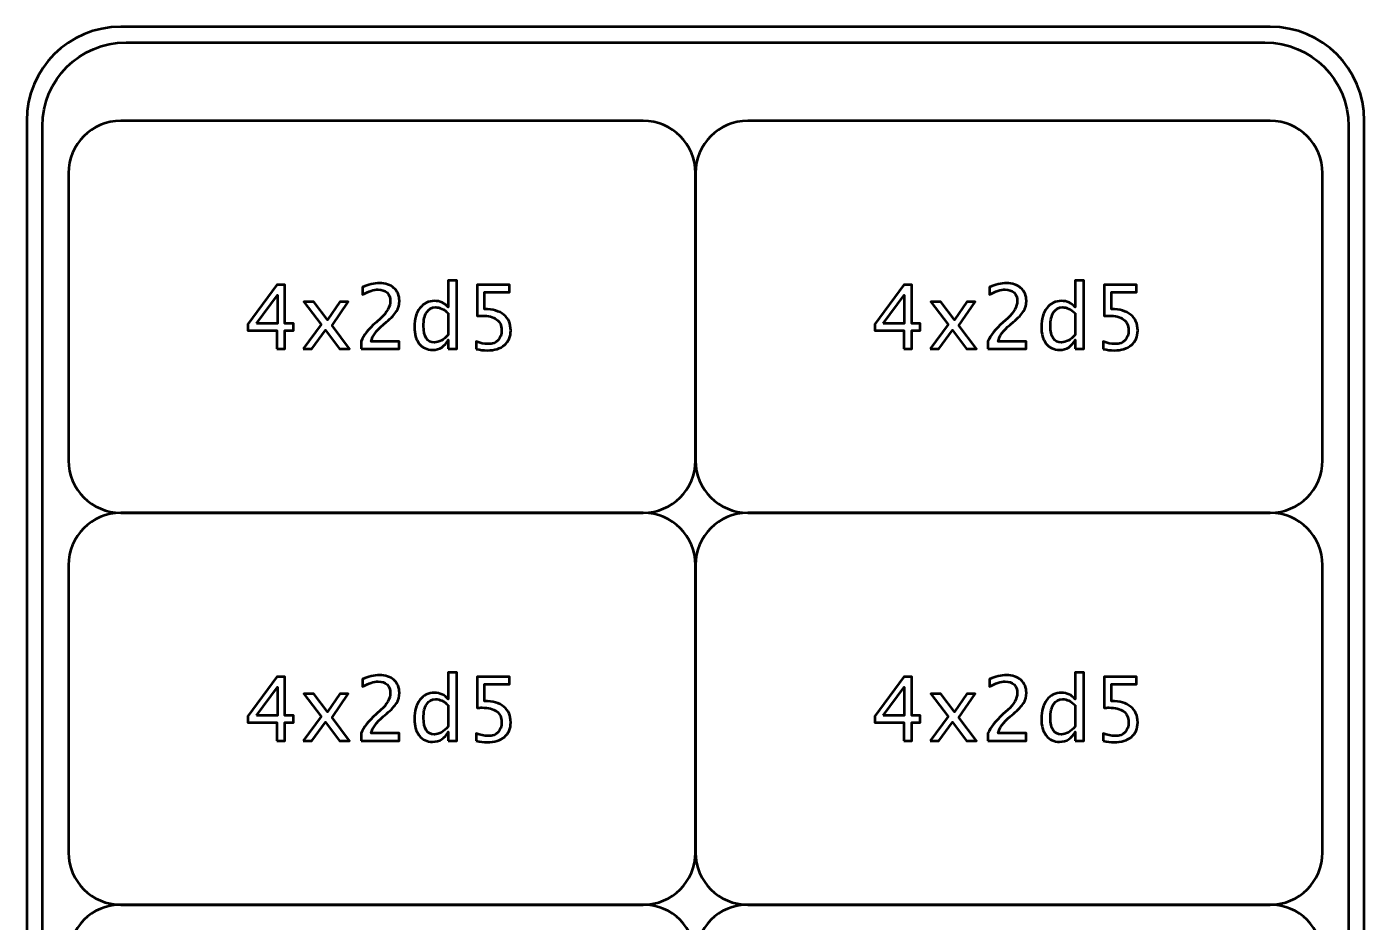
# Model space of a CAD drawing. Header units: centimetres. Extents: x -201 to 63, y -83 to 73.
# Drawn here: x -66.4 to -53.6, y -75.17 to -66.6 of the extents above; entities that cross this region are included whole.
import ezdxf

# ---------------------------------------------------------------- set-up
doc = ezdxf.new("R2010")
doc.units = ezdxf.units.CM
doc.header["$MEASUREMENT"] = 0
doc.layers.add('Layer 1', color=7, linetype='Continuous')

msp = doc.modelspace()

# ---------------------------------------------------------------- linework, layer by layer
at = {"layer": 'Layer 1', "color": 30, "lineweight": 53}
for points, knots in [([(-66.4, -82.5), (-66.4, -82.5), (-66.4, -67.5), (-66.4, -67.5), (-66.4, -67.5), (-66.4, -67.00294), (-65.99706, -66.6), (-65.5, -66.6), (-65.5, -66.6), (-65.5, -66.6), (-54.5, -66.6), (-54.5, -66.6), (-54.5, -66.6), (-54.00294, -66.6), (-53.6, -67.00294), (-53.6, -67.5), (-53.6, -67.5), (-53.6, -67.5), (-53.6, -82.5), (-53.6, -82.5), (-53.6, -82.5), (-53.6, -82.99706), (-54.00294, -83.4), (-54.5, -83.4), (-54.5, -83.4), (-54.5, -83.4), (-65.5, -83.4), (-65.5, -83.4), (-65.5, -83.4), (-65.99706, -83.4), (-66.4, -82.99706), (-66.4, -82.5)], [0, 0, 0, 0, 0.11111111, 0.11111111, 0.11111111, 0.11111111, 0.22222222, 0.22222222, 0.22222222, 0.22222222, 0.33333333, 0.33333333, 0.33333333, 0.33333333, 0.44444444, 0.44444444, 0.44444444, 0.44444444, 0.55555556, 0.55555556, 0.55555556, 0.55555556, 0.66666667, 0.66666667, 0.66666667, 0.66666667, 0.77777778, 0.77777778, 0.77777778, 0.77777778, 1, 1, 1, 1]), ([(-65.45, -83.25), (-65.45, -83.25), (-54.55, -83.25), (-54.55, -83.25), (-54.55, -83.25), (-54.10817, -83.25), (-53.75, -82.89183), (-53.75, -82.45), (-53.75, -82.45), (-53.75, -82.45), (-53.75, -67.55), (-53.75, -67.55), (-53.75, -67.55), (-53.75, -67.10817), (-54.10817, -66.75), (-54.55, -66.75), (-54.55, -66.75), (-54.55, -66.75), (-65.45, -66.75), (-65.45, -66.75), (-65.45, -66.75), (-65.89183, -66.75), (-66.25, -67.10817), (-66.25, -67.55), (-66.25, -67.55), (-66.25, -67.55), (-66.25, -82.45), (-66.25, -82.45), (-66.25, -82.45), (-66.25, -82.89183), (-65.89183, -83.25), (-65.45, -83.25)], [0, 0, 0, 0, 0.11111111, 0.11111111, 0.11111111, 0.11111111, 0.22222222, 0.22222222, 0.22222222, 0.22222222, 0.33333333, 0.33333333, 0.33333333, 0.33333333, 0.44444444, 0.44444444, 0.44444444, 0.44444444, 0.55555556, 0.55555556, 0.55555556, 0.55555556, 0.66666667, 0.66666667, 0.66666667, 0.66666667, 0.77777778, 0.77777778, 0.77777778, 0.77777778, 1, 1, 1, 1]), ([(-66, -70.75), (-66, -70.75), (-66, -68), (-66, -68), (-66, -68), (-66, -67.72386), (-65.77614, -67.5), (-65.5, -67.5), (-65.5, -67.5), (-65.5, -67.5), (-60.5, -67.5), (-60.5, -67.5), (-60.5, -67.5), (-60.22386, -67.5), (-60, -67.72386), (-60, -68), (-60, -68), (-60, -68), (-60, -70.75), (-60, -70.75), (-60, -70.75), (-60, -71.02614), (-60.22386, -71.25), (-60.5, -71.25), (-60.5, -71.25), (-60.5, -71.25), (-65.5, -71.25), (-65.5, -71.25), (-65.5, -71.25), (-65.77614, -71.25), (-66, -71.02614), (-66, -70.75)], [0, 0, 0, 0, 0.11111111, 0.11111111, 0.11111111, 0.11111111, 0.22222222, 0.22222222, 0.22222222, 0.22222222, 0.33333333, 0.33333333, 0.33333333, 0.33333333, 0.44444444, 0.44444444, 0.44444444, 0.44444444, 0.55555556, 0.55555556, 0.55555556, 0.55555556, 0.66666667, 0.66666667, 0.66666667, 0.66666667, 0.77777778, 0.77777778, 0.77777778, 0.77777778, 1, 1, 1, 1]), ([(-60, -70.75), (-60, -70.75), (-60, -68), (-60, -68), (-60, -68), (-60, -67.72386), (-59.77614, -67.5), (-59.5, -67.5), (-59.5, -67.5), (-59.5, -67.5), (-54.5, -67.5), (-54.5, -67.5), (-54.5, -67.5), (-54.22386, -67.5), (-54, -67.72386), (-54, -68), (-54, -68), (-54, -68), (-54, -70.75), (-54, -70.75), (-54, -70.75), (-54, -71.02614), (-54.22386, -71.25), (-54.5, -71.25), (-54.5, -71.25), (-54.5, -71.25), (-59.5, -71.25), (-59.5, -71.25), (-59.5, -71.25), (-59.77614, -71.25), (-60, -71.02614), (-60, -70.75)], [0, 0, 0, 0, 0.11111111, 0.11111111, 0.11111111, 0.11111111, 0.22222222, 0.22222222, 0.22222222, 0.22222222, 0.33333333, 0.33333333, 0.33333333, 0.33333333, 0.44444444, 0.44444444, 0.44444444, 0.44444444, 0.55555556, 0.55555556, 0.55555556, 0.55555556, 0.66666667, 0.66666667, 0.66666667, 0.66666667, 0.77777778, 0.77777778, 0.77777778, 0.77777778, 1, 1, 1, 1]), ([(-64.00684, -69.68107), (-64.00684, -69.68107), (-64.00684, -69.5075), (-64.00684, -69.5075), (-64.00684, -69.5075), (-64.00684, -69.5075), (-64.28285, -69.5075), (-64.28285, -69.5075), (-64.28285, -69.5075), (-64.28285, -69.5075), (-64.28285, -69.4457), (-64.28285, -69.4457), (-64.28285, -69.4457), (-64.28285, -69.4457), (-64.00684, -69.06893), (-64.00684, -69.06893), (-64.00684, -69.06893), (-64.00684, -69.06893), (-63.93064, -69.06893), (-63.93064, -69.06893), (-63.93064, -69.06893), (-63.93064, -69.06893), (-63.93064, -69.44062), (-63.93064, -69.44062), (-63.93064, -69.44062), (-63.93064, -69.44062), (-63.84851, -69.44062), (-63.84851, -69.44062), (-63.84851, -69.44062), (-63.84851, -69.44062), (-63.84851, -69.5075), (-63.84851, -69.5075), (-63.84851, -69.5075), (-63.84851, -69.5075), (-63.93064, -69.5075), (-63.93064, -69.5075), (-63.93064, -69.5075), (-63.93064, -69.5075), (-63.93064, -69.68107), (-63.93064, -69.68107), (-63.93064, -69.68107), (-63.93064, -69.68107), (-64.00684, -69.68107), (-64.00684, -69.68107)], [0, 0, 0, 0, 0.08333333, 0.08333333, 0.08333333, 0.08333333, 0.16666667, 0.16666667, 0.16666667, 0.16666667, 0.25, 0.25, 0.25, 0.25, 0.33333333, 0.33333333, 0.33333333, 0.33333333, 0.41666667, 0.41666667, 0.41666667, 0.41666667, 0.5, 0.5, 0.5, 0.5, 0.58333333, 0.58333333, 0.58333333, 0.58333333, 0.66666667, 0.66666667, 0.66666667, 0.66666667, 0.75, 0.75, 0.75, 0.75, 0.83333333, 0.83333333, 0.83333333, 0.83333333, 1, 1, 1, 1]), ([(-63.20109, -69.68107), (-63.20109, -69.68107), (-63.20109, -69.60995), (-63.20109, -69.60995), (-63.20109, -69.60995), (-63.17738, -69.55449), (-63.12954, -69.49396), (-63.05743, -69.42862), (-63.05743, -69.42862), (-63.05743, -69.42862), (-63.01087, -69.38685), (-63.01087, -69.38685), (-63.01087, -69.38685), (-62.9509, -69.33238), (-62.92084, -69.27848), (-62.92084, -69.22486), (-62.92084, -69.22486), (-62.92084, -69.19057), (-62.93114, -69.16375), (-62.9516, -69.14414), (-62.9516, -69.14414), (-62.97206, -69.12453), (-63.00043, -69.11465), (-63.03641, -69.11465), (-63.03641, -69.11465), (-63.07846, -69.11465), (-63.12827, -69.13073), (-63.18585, -69.16291), (-63.18585, -69.16291), (-63.18585, -69.16291), (-63.18585, -69.09179), (-63.18585, -69.09179), (-63.18585, -69.09179), (-63.13152, -69.06639), (-63.07747, -69.05369), (-63.02357, -69.05369), (-63.02357, -69.05369), (-62.96628, -69.05369), (-62.92027, -69.06907), (-62.88556, -69.09997), (-62.88556, -69.09997), (-62.85099, -69.13088), (-62.83363, -69.1718), (-62.83363, -69.22288), (-62.83363, -69.22288), (-62.83363, -69.25957), (-62.84238, -69.29217), (-62.85988, -69.32053), (-62.85988, -69.32053), (-62.87752, -69.34903), (-62.91011, -69.38347), (-62.95795, -69.42411), (-62.95795, -69.42411), (-62.95795, -69.42411), (-62.98942, -69.45092), (-62.98942, -69.45092), (-62.98942, -69.45092), (-63.05489, -69.50637), (-63.09271, -69.55943), (-63.10287, -69.60995), (-63.10287, -69.60995), (-63.10287, -69.60995), (-62.83617, -69.60995), (-62.83617, -69.60995), (-62.83617, -69.60995), (-62.83617, -69.60995), (-62.83617, -69.68107), (-62.83617, -69.68107), (-62.83617, -69.68107), (-62.83617, -69.68107), (-63.20109, -69.68107), (-63.20109, -69.68107)], [0, 0, 0, 0, 0.05263158, 0.05263158, 0.05263158, 0.05263158, 0.10526316, 0.10526316, 0.10526316, 0.10526316, 0.15789474, 0.15789474, 0.15789474, 0.15789474, 0.21052632, 0.21052632, 0.21052632, 0.21052632, 0.26315789, 0.26315789, 0.26315789, 0.26315789, 0.31578947, 0.31578947, 0.31578947, 0.31578947, 0.36842105, 0.36842105, 0.36842105, 0.36842105, 0.42105263, 0.42105263, 0.42105263, 0.42105263, 0.47368421, 0.47368421, 0.47368421, 0.47368421, 0.52631579, 0.52631579, 0.52631579, 0.52631579, 0.57894737, 0.57894737, 0.57894737, 0.57894737, 0.63157895, 0.63157895, 0.63157895, 0.63157895, 0.68421053, 0.68421053, 0.68421053, 0.68421053, 0.73684211, 0.73684211, 0.73684211, 0.73684211, 0.78947368, 0.78947368, 0.78947368, 0.78947368, 0.84210526, 0.84210526, 0.84210526, 0.84210526, 0.89473684, 0.89473684, 0.89473684, 0.89473684, 1, 1, 1, 1]), ([(-62.36599, -69.68107), (-62.36599, -69.68107), (-62.36599, -69.59683), (-62.36599, -69.59683), (-62.36599, -69.59683), (-62.39915, -69.65976), (-62.4491, -69.69123), (-62.51585, -69.69123), (-62.51585, -69.69123), (-62.57003, -69.69123), (-62.61265, -69.67162), (-62.64369, -69.63225), (-62.64369, -69.63225), (-62.67474, -69.59288), (-62.69026, -69.53911), (-62.69026, -69.47095), (-62.69026, -69.47095), (-62.69026, -69.39645), (-62.67262, -69.33648), (-62.63748, -69.29104), (-62.63748, -69.29104), (-62.60221, -69.24574), (-62.55592, -69.22302), (-62.49849, -69.22302), (-62.49849, -69.22302), (-62.44529, -69.22302), (-62.40098, -69.24334), (-62.36599, -69.28412), (-62.36599, -69.28412), (-62.36599, -69.28412), (-62.36599, -69.02829), (-62.36599, -69.02829), (-62.36599, -69.02829), (-62.36599, -69.02829), (-62.2847, -69.02829), (-62.2847, -69.02829), (-62.2847, -69.02829), (-62.2847, -69.02829), (-62.2847, -69.68107), (-62.2847, -69.68107), (-62.2847, -69.68107), (-62.2847, -69.68107), (-62.36599, -69.68107), (-62.36599, -69.68107)], [0, 0, 0, 0, 0.08333333, 0.08333333, 0.08333333, 0.08333333, 0.16666667, 0.16666667, 0.16666667, 0.16666667, 0.25, 0.25, 0.25, 0.25, 0.33333333, 0.33333333, 0.33333333, 0.33333333, 0.41666667, 0.41666667, 0.41666667, 0.41666667, 0.5, 0.5, 0.5, 0.5, 0.58333333, 0.58333333, 0.58333333, 0.58333333, 0.66666667, 0.66666667, 0.66666667, 0.66666667, 0.75, 0.75, 0.75, 0.75, 0.83333333, 0.83333333, 0.83333333, 0.83333333, 1, 1, 1, 1]), ([(-62.09985, -69.68361), (-62.09985, -69.68361), (-62.09985, -69.6108), (-62.09985, -69.6108), (-62.09985, -69.6108), (-62.05935, -69.62717), (-62.02096, -69.63535), (-61.98428, -69.63535), (-61.98428, -69.63535), (-61.9442, -69.63535), (-61.91259, -69.6235), (-61.88959, -69.59979), (-61.88959, -69.59979), (-61.86659, -69.57608), (-61.85516, -69.54349), (-61.85516, -69.502), (-61.85516, -69.502), (-61.85516, -69.45741), (-61.87139, -69.42326), (-61.90384, -69.39969), (-61.90384, -69.39969), (-61.9363, -69.37613), (-61.98329, -69.36442), (-62.04467, -69.36442), (-62.04467, -69.36442), (-62.05892, -69.36442), (-62.07402, -69.3654), (-62.08969, -69.36738), (-62.08969, -69.36738), (-62.08969, -69.36738), (-62.08969, -69.06893), (-62.08969, -69.06893), (-62.08969, -69.06893), (-62.08969, -69.06893), (-61.7798, -69.06893), (-61.7798, -69.06893), (-61.7798, -69.06893), (-61.7798, -69.06893), (-61.7798, -69.14005), (-61.7798, -69.14005), (-61.7798, -69.14005), (-61.7798, -69.14005), (-62.01857, -69.14005), (-62.01857, -69.14005), (-62.01857, -69.14005), (-62.01857, -69.14005), (-62.01857, -69.30176), (-62.01857, -69.30176), (-62.01857, -69.30176), (-61.93983, -69.30176), (-61.87844, -69.31982), (-61.83427, -69.35595), (-61.83427, -69.35595), (-61.79011, -69.39193), (-61.76795, -69.44189), (-61.76795, -69.50581), (-61.76795, -69.50581), (-61.76795, -69.56536), (-61.78799, -69.61193), (-61.82807, -69.64565), (-61.82807, -69.64565), (-61.86814, -69.67938), (-61.92346, -69.69631), (-61.99401, -69.69631), (-61.99401, -69.69631), (-62.02548, -69.69631), (-62.06076, -69.69208), (-62.09985, -69.68361)], [0, 0, 0, 0, 0.05555556, 0.05555556, 0.05555556, 0.05555556, 0.11111111, 0.11111111, 0.11111111, 0.11111111, 0.16666667, 0.16666667, 0.16666667, 0.16666667, 0.22222222, 0.22222222, 0.22222222, 0.22222222, 0.27777778, 0.27777778, 0.27777778, 0.27777778, 0.33333333, 0.33333333, 0.33333333, 0.33333333, 0.38888889, 0.38888889, 0.38888889, 0.38888889, 0.44444444, 0.44444444, 0.44444444, 0.44444444, 0.5, 0.5, 0.5, 0.5, 0.55555556, 0.55555556, 0.55555556, 0.55555556, 0.61111111, 0.61111111, 0.61111111, 0.61111111, 0.66666667, 0.66666667, 0.66666667, 0.66666667, 0.72222222, 0.72222222, 0.72222222, 0.72222222, 0.77777778, 0.77777778, 0.77777778, 0.77777778, 0.83333333, 0.83333333, 0.83333333, 0.83333333, 0.88888889, 0.88888889, 0.88888889, 0.88888889, 1, 1, 1, 1]), ([(-58.00684, -69.68107), (-58.00684, -69.68107), (-58.00684, -69.5075), (-58.00684, -69.5075), (-58.00684, -69.5075), (-58.00684, -69.5075), (-58.28285, -69.5075), (-58.28285, -69.5075), (-58.28285, -69.5075), (-58.28285, -69.5075), (-58.28285, -69.4457), (-58.28285, -69.4457), (-58.28285, -69.4457), (-58.28285, -69.4457), (-58.00684, -69.06893), (-58.00684, -69.06893), (-58.00684, -69.06893), (-58.00684, -69.06893), (-57.93064, -69.06893), (-57.93064, -69.06893), (-57.93064, -69.06893), (-57.93064, -69.06893), (-57.93064, -69.44062), (-57.93064, -69.44062), (-57.93064, -69.44062), (-57.93064, -69.44062), (-57.84851, -69.44062), (-57.84851, -69.44062), (-57.84851, -69.44062), (-57.84851, -69.44062), (-57.84851, -69.5075), (-57.84851, -69.5075), (-57.84851, -69.5075), (-57.84851, -69.5075), (-57.93064, -69.5075), (-57.93064, -69.5075), (-57.93064, -69.5075), (-57.93064, -69.5075), (-57.93064, -69.68107), (-57.93064, -69.68107), (-57.93064, -69.68107), (-57.93064, -69.68107), (-58.00684, -69.68107), (-58.00684, -69.68107)], [0, 0, 0, 0, 0.08333333, 0.08333333, 0.08333333, 0.08333333, 0.16666667, 0.16666667, 0.16666667, 0.16666667, 0.25, 0.25, 0.25, 0.25, 0.33333333, 0.33333333, 0.33333333, 0.33333333, 0.41666667, 0.41666667, 0.41666667, 0.41666667, 0.5, 0.5, 0.5, 0.5, 0.58333333, 0.58333333, 0.58333333, 0.58333333, 0.66666667, 0.66666667, 0.66666667, 0.66666667, 0.75, 0.75, 0.75, 0.75, 0.83333333, 0.83333333, 0.83333333, 0.83333333, 1, 1, 1, 1]), ([(-57.20109, -69.68107), (-57.20109, -69.68107), (-57.20109, -69.60995), (-57.20109, -69.60995), (-57.20109, -69.60995), (-57.17738, -69.55449), (-57.12954, -69.49396), (-57.05743, -69.42862), (-57.05743, -69.42862), (-57.05743, -69.42862), (-57.01087, -69.38685), (-57.01087, -69.38685), (-57.01087, -69.38685), (-56.9509, -69.33238), (-56.92084, -69.27848), (-56.92084, -69.22486), (-56.92084, -69.22486), (-56.92084, -69.19057), (-56.93114, -69.16375), (-56.9516, -69.14414), (-56.9516, -69.14414), (-56.97206, -69.12453), (-57.00043, -69.11465), (-57.03641, -69.11465), (-57.03641, -69.11465), (-57.07846, -69.11465), (-57.12827, -69.13073), (-57.18585, -69.16291), (-57.18585, -69.16291), (-57.18585, -69.16291), (-57.18585, -69.09179), (-57.18585, -69.09179), (-57.18585, -69.09179), (-57.13152, -69.06639), (-57.07747, -69.05369), (-57.02357, -69.05369), (-57.02357, -69.05369), (-56.96628, -69.05369), (-56.92027, -69.06907), (-56.88556, -69.09997), (-56.88556, -69.09997), (-56.85099, -69.13088), (-56.83363, -69.1718), (-56.83363, -69.22288), (-56.83363, -69.22288), (-56.83363, -69.25957), (-56.84238, -69.29217), (-56.85988, -69.32053), (-56.85988, -69.32053), (-56.87752, -69.34903), (-56.91011, -69.38347), (-56.95795, -69.42411), (-56.95795, -69.42411), (-56.95795, -69.42411), (-56.98942, -69.45092), (-56.98942, -69.45092), (-56.98942, -69.45092), (-57.05489, -69.50637), (-57.09271, -69.55943), (-57.10287, -69.60995), (-57.10287, -69.60995), (-57.10287, -69.60995), (-56.83617, -69.60995), (-56.83617, -69.60995), (-56.83617, -69.60995), (-56.83617, -69.60995), (-56.83617, -69.68107), (-56.83617, -69.68107), (-56.83617, -69.68107), (-56.83617, -69.68107), (-57.20109, -69.68107), (-57.20109, -69.68107)], [0, 0, 0, 0, 0.05263158, 0.05263158, 0.05263158, 0.05263158, 0.10526316, 0.10526316, 0.10526316, 0.10526316, 0.15789474, 0.15789474, 0.15789474, 0.15789474, 0.21052632, 0.21052632, 0.21052632, 0.21052632, 0.26315789, 0.26315789, 0.26315789, 0.26315789, 0.31578947, 0.31578947, 0.31578947, 0.31578947, 0.36842105, 0.36842105, 0.36842105, 0.36842105, 0.42105263, 0.42105263, 0.42105263, 0.42105263, 0.47368421, 0.47368421, 0.47368421, 0.47368421, 0.52631579, 0.52631579, 0.52631579, 0.52631579, 0.57894737, 0.57894737, 0.57894737, 0.57894737, 0.63157895, 0.63157895, 0.63157895, 0.63157895, 0.68421053, 0.68421053, 0.68421053, 0.68421053, 0.73684211, 0.73684211, 0.73684211, 0.73684211, 0.78947368, 0.78947368, 0.78947368, 0.78947368, 0.84210526, 0.84210526, 0.84210526, 0.84210526, 0.89473684, 0.89473684, 0.89473684, 0.89473684, 1, 1, 1, 1]), ([(-56.36599, -69.68107), (-56.36599, -69.68107), (-56.36599, -69.59683), (-56.36599, -69.59683), (-56.36599, -69.59683), (-56.39915, -69.65976), (-56.4491, -69.69123), (-56.51585, -69.69123), (-56.51585, -69.69123), (-56.57003, -69.69123), (-56.61265, -69.67162), (-56.64369, -69.63225), (-56.64369, -69.63225), (-56.67474, -69.59288), (-56.69026, -69.53911), (-56.69026, -69.47095), (-56.69026, -69.47095), (-56.69026, -69.39645), (-56.67262, -69.33648), (-56.63748, -69.29104), (-56.63748, -69.29104), (-56.60221, -69.24574), (-56.55592, -69.22302), (-56.49849, -69.22302), (-56.49849, -69.22302), (-56.44529, -69.22302), (-56.40098, -69.24334), (-56.36599, -69.28412), (-56.36599, -69.28412), (-56.36599, -69.28412), (-56.36599, -69.02829), (-56.36599, -69.02829), (-56.36599, -69.02829), (-56.36599, -69.02829), (-56.2847, -69.02829), (-56.2847, -69.02829), (-56.2847, -69.02829), (-56.2847, -69.02829), (-56.2847, -69.68107), (-56.2847, -69.68107), (-56.2847, -69.68107), (-56.2847, -69.68107), (-56.36599, -69.68107), (-56.36599, -69.68107)], [0, 0, 0, 0, 0.08333333, 0.08333333, 0.08333333, 0.08333333, 0.16666667, 0.16666667, 0.16666667, 0.16666667, 0.25, 0.25, 0.25, 0.25, 0.33333333, 0.33333333, 0.33333333, 0.33333333, 0.41666667, 0.41666667, 0.41666667, 0.41666667, 0.5, 0.5, 0.5, 0.5, 0.58333333, 0.58333333, 0.58333333, 0.58333333, 0.66666667, 0.66666667, 0.66666667, 0.66666667, 0.75, 0.75, 0.75, 0.75, 0.83333333, 0.83333333, 0.83333333, 0.83333333, 1, 1, 1, 1]), ([(-56.09985, -69.68361), (-56.09985, -69.68361), (-56.09985, -69.6108), (-56.09985, -69.6108), (-56.09985, -69.6108), (-56.05935, -69.62717), (-56.02096, -69.63535), (-55.98428, -69.63535), (-55.98428, -69.63535), (-55.9442, -69.63535), (-55.91259, -69.6235), (-55.88959, -69.59979), (-55.88959, -69.59979), (-55.86659, -69.57608), (-55.85516, -69.54349), (-55.85516, -69.502), (-55.85516, -69.502), (-55.85516, -69.45741), (-55.87139, -69.42326), (-55.90384, -69.39969), (-55.90384, -69.39969), (-55.9363, -69.37613), (-55.98329, -69.36442), (-56.04467, -69.36442), (-56.04467, -69.36442), (-56.05892, -69.36442), (-56.07402, -69.3654), (-56.08969, -69.36738), (-56.08969, -69.36738), (-56.08969, -69.36738), (-56.08969, -69.06893), (-56.08969, -69.06893), (-56.08969, -69.06893), (-56.08969, -69.06893), (-55.7798, -69.06893), (-55.7798, -69.06893), (-55.7798, -69.06893), (-55.7798, -69.06893), (-55.7798, -69.14005), (-55.7798, -69.14005), (-55.7798, -69.14005), (-55.7798, -69.14005), (-56.01857, -69.14005), (-56.01857, -69.14005), (-56.01857, -69.14005), (-56.01857, -69.14005), (-56.01857, -69.30176), (-56.01857, -69.30176), (-56.01857, -69.30176), (-55.93983, -69.30176), (-55.87844, -69.31982), (-55.83427, -69.35595), (-55.83427, -69.35595), (-55.79011, -69.39193), (-55.76795, -69.44189), (-55.76795, -69.50581), (-55.76795, -69.50581), (-55.76795, -69.56536), (-55.78799, -69.61193), (-55.82807, -69.64565), (-55.82807, -69.64565), (-55.86814, -69.67938), (-55.92346, -69.69631), (-55.99401, -69.69631), (-55.99401, -69.69631), (-56.02548, -69.69631), (-56.06076, -69.69208), (-56.09985, -69.68361)], [0, 0, 0, 0, 0.05555556, 0.05555556, 0.05555556, 0.05555556, 0.11111111, 0.11111111, 0.11111111, 0.11111111, 0.16666667, 0.16666667, 0.16666667, 0.16666667, 0.22222222, 0.22222222, 0.22222222, 0.22222222, 0.27777778, 0.27777778, 0.27777778, 0.27777778, 0.33333333, 0.33333333, 0.33333333, 0.33333333, 0.38888889, 0.38888889, 0.38888889, 0.38888889, 0.44444444, 0.44444444, 0.44444444, 0.44444444, 0.5, 0.5, 0.5, 0.5, 0.55555556, 0.55555556, 0.55555556, 0.55555556, 0.61111111, 0.61111111, 0.61111111, 0.61111111, 0.66666667, 0.66666667, 0.66666667, 0.66666667, 0.72222222, 0.72222222, 0.72222222, 0.72222222, 0.77777778, 0.77777778, 0.77777778, 0.77777778, 0.83333333, 0.83333333, 0.83333333, 0.83333333, 0.88888889, 0.88888889, 0.88888889, 0.88888889, 1, 1, 1, 1]), ([(-64.20256, -69.44062), (-64.20256, -69.44062), (-64.00176, -69.44062), (-64.00176, -69.44062), (-64.00176, -69.44062), (-64.00176, -69.44062), (-64.00176, -69.1694), (-64.00176, -69.1694), (-64.00176, -69.1694), (-64.00176, -69.1694), (-64.20256, -69.44062), (-64.20256, -69.44062)], [0, 0, 0, 0, 0.25, 0.25, 0.25, 0.25, 0.5, 0.5, 0.5, 0.5, 1, 1, 1, 1]), ([(-63.75424, -69.68107), (-63.75424, -69.68107), (-63.58336, -69.44951), (-63.58336, -69.44951), (-63.58336, -69.44951), (-63.58336, -69.44951), (-63.74916, -69.23233), (-63.74916, -69.23233), (-63.74916, -69.23233), (-63.74916, -69.23233), (-63.65222, -69.23233), (-63.65222, -69.23233), (-63.65222, -69.23233), (-63.65222, -69.23233), (-63.52127, -69.4052), (-63.52127, -69.4052), (-63.52127, -69.4052), (-63.52127, -69.4052), (-63.40273, -69.23233), (-63.40273, -69.23233), (-63.40273, -69.23233), (-63.40273, -69.23233), (-63.32329, -69.23233), (-63.32329, -69.23233), (-63.32329, -69.23233), (-63.32329, -69.23233), (-63.47851, -69.45995), (-63.47851, -69.45995), (-63.47851, -69.45995), (-63.47851, -69.45995), (-63.30974, -69.68107), (-63.30974, -69.68107), (-63.30974, -69.68107), (-63.30974, -69.68107), (-63.40669, -69.68107), (-63.40669, -69.68107), (-63.40669, -69.68107), (-63.40669, -69.68107), (-63.54187, -69.50327), (-63.54187, -69.50327), (-63.54187, -69.50327), (-63.54187, -69.50327), (-63.67268, -69.68107), (-63.67268, -69.68107), (-63.67268, -69.68107), (-63.67268, -69.68107), (-63.75424, -69.68107), (-63.75424, -69.68107)], [0, 0, 0, 0, 0.07692308, 0.07692308, 0.07692308, 0.07692308, 0.15384615, 0.15384615, 0.15384615, 0.15384615, 0.23076923, 0.23076923, 0.23076923, 0.23076923, 0.30769231, 0.30769231, 0.30769231, 0.30769231, 0.38461538, 0.38461538, 0.38461538, 0.38461538, 0.46153846, 0.46153846, 0.46153846, 0.46153846, 0.53846154, 0.53846154, 0.53846154, 0.53846154, 0.61538462, 0.61538462, 0.61538462, 0.61538462, 0.69230769, 0.69230769, 0.69230769, 0.69230769, 0.76923077, 0.76923077, 0.76923077, 0.76923077, 0.84615385, 0.84615385, 0.84615385, 0.84615385, 1, 1, 1, 1]), ([(-58.20256, -69.44062), (-58.20256, -69.44062), (-58.00176, -69.44062), (-58.00176, -69.44062), (-58.00176, -69.44062), (-58.00176, -69.44062), (-58.00176, -69.1694), (-58.00176, -69.1694), (-58.00176, -69.1694), (-58.00176, -69.1694), (-58.20256, -69.44062), (-58.20256, -69.44062)], [0, 0, 0, 0, 0.25, 0.25, 0.25, 0.25, 0.5, 0.5, 0.5, 0.5, 1, 1, 1, 1]), ([(-57.75424, -69.68107), (-57.75424, -69.68107), (-57.58336, -69.44951), (-57.58336, -69.44951), (-57.58336, -69.44951), (-57.58336, -69.44951), (-57.74916, -69.23233), (-57.74916, -69.23233), (-57.74916, -69.23233), (-57.74916, -69.23233), (-57.65222, -69.23233), (-57.65222, -69.23233), (-57.65222, -69.23233), (-57.65222, -69.23233), (-57.52127, -69.4052), (-57.52127, -69.4052), (-57.52127, -69.4052), (-57.52127, -69.4052), (-57.40273, -69.23233), (-57.40273, -69.23233), (-57.40273, -69.23233), (-57.40273, -69.23233), (-57.32329, -69.23233), (-57.32329, -69.23233), (-57.32329, -69.23233), (-57.32329, -69.23233), (-57.47851, -69.45995), (-57.47851, -69.45995), (-57.47851, -69.45995), (-57.47851, -69.45995), (-57.30974, -69.68107), (-57.30974, -69.68107), (-57.30974, -69.68107), (-57.30974, -69.68107), (-57.40669, -69.68107), (-57.40669, -69.68107), (-57.40669, -69.68107), (-57.40669, -69.68107), (-57.54187, -69.50327), (-57.54187, -69.50327), (-57.54187, -69.50327), (-57.54187, -69.50327), (-57.67268, -69.68107), (-57.67268, -69.68107), (-57.67268, -69.68107), (-57.67268, -69.68107), (-57.75424, -69.68107), (-57.75424, -69.68107)], [0, 0, 0, 0, 0.07692308, 0.07692308, 0.07692308, 0.07692308, 0.15384615, 0.15384615, 0.15384615, 0.15384615, 0.23076923, 0.23076923, 0.23076923, 0.23076923, 0.30769231, 0.30769231, 0.30769231, 0.30769231, 0.38461538, 0.38461538, 0.38461538, 0.38461538, 0.46153846, 0.46153846, 0.46153846, 0.46153846, 0.53846154, 0.53846154, 0.53846154, 0.53846154, 0.61538462, 0.61538462, 0.61538462, 0.61538462, 0.69230769, 0.69230769, 0.69230769, 0.69230769, 0.76923077, 0.76923077, 0.76923077, 0.76923077, 0.84615385, 0.84615385, 0.84615385, 0.84615385, 1, 1, 1, 1]), ([(-62.36599, -69.33972), (-62.40818, -69.30261), (-62.44811, -69.28398), (-62.48593, -69.28398), (-62.48593, -69.28398), (-62.52318, -69.28398), (-62.55197, -69.2995), (-62.57243, -69.33069), (-62.57243, -69.33069), (-62.59289, -69.36173), (-62.60305, -69.40576), (-62.60305, -69.46277), (-62.60305, -69.46277), (-62.60305, -69.56762), (-62.56834, -69.62011), (-62.49877, -69.62011), (-62.49877, -69.62011), (-62.45362, -69.62011), (-62.40931, -69.59542), (-62.36599, -69.54617), (-62.36599, -69.54617), (-62.36599, -69.54617), (-62.36599, -69.33972), (-62.36599, -69.33972)], [0, 0, 0, 0, 0.14285714, 0.14285714, 0.14285714, 0.14285714, 0.28571429, 0.28571429, 0.28571429, 0.28571429, 0.42857143, 0.42857143, 0.42857143, 0.42857143, 0.57142857, 0.57142857, 0.57142857, 0.57142857, 0.71428571, 0.71428571, 0.71428571, 0.71428571, 1, 1, 1, 1]), ([(-56.36599, -69.33972), (-56.40818, -69.30261), (-56.44811, -69.28398), (-56.48593, -69.28398), (-56.48593, -69.28398), (-56.52318, -69.28398), (-56.55197, -69.2995), (-56.57243, -69.33069), (-56.57243, -69.33069), (-56.59289, -69.36173), (-56.60305, -69.40576), (-56.60305, -69.46277), (-56.60305, -69.46277), (-56.60305, -69.56762), (-56.56834, -69.62011), (-56.49877, -69.62011), (-56.49877, -69.62011), (-56.45362, -69.62011), (-56.40931, -69.59542), (-56.36599, -69.54617), (-56.36599, -69.54617), (-56.36599, -69.54617), (-56.36599, -69.33972), (-56.36599, -69.33972)], [0, 0, 0, 0, 0.14285714, 0.14285714, 0.14285714, 0.14285714, 0.28571429, 0.28571429, 0.28571429, 0.28571429, 0.42857143, 0.42857143, 0.42857143, 0.42857143, 0.57142857, 0.57142857, 0.57142857, 0.57142857, 0.71428571, 0.71428571, 0.71428571, 0.71428571, 1, 1, 1, 1]), ([(-66, -74.5), (-66, -74.5), (-66, -71.75), (-66, -71.75), (-66, -71.75), (-66, -71.47386), (-65.77614, -71.25), (-65.5, -71.25), (-65.5, -71.25), (-65.5, -71.25), (-60.5, -71.25), (-60.5, -71.25), (-60.5, -71.25), (-60.22386, -71.25), (-60, -71.47386), (-60, -71.75), (-60, -71.75), (-60, -71.75), (-60, -74.5), (-60, -74.5), (-60, -74.5), (-60, -74.77614), (-60.22386, -75), (-60.5, -75), (-60.5, -75), (-60.5, -75), (-65.5, -75), (-65.5, -75), (-65.5, -75), (-65.77614, -75), (-66, -74.77614), (-66, -74.5)], [0, 0, 0, 0, 0.11111111, 0.11111111, 0.11111111, 0.11111111, 0.22222222, 0.22222222, 0.22222222, 0.22222222, 0.33333333, 0.33333333, 0.33333333, 0.33333333, 0.44444444, 0.44444444, 0.44444444, 0.44444444, 0.55555556, 0.55555556, 0.55555556, 0.55555556, 0.66666667, 0.66666667, 0.66666667, 0.66666667, 0.77777778, 0.77777778, 0.77777778, 0.77777778, 1, 1, 1, 1]), ([(-60, -74.5), (-60, -74.5), (-60, -71.75), (-60, -71.75), (-60, -71.75), (-60, -71.47386), (-59.77614, -71.25), (-59.5, -71.25), (-59.5, -71.25), (-59.5, -71.25), (-54.5, -71.25), (-54.5, -71.25), (-54.5, -71.25), (-54.22386, -71.25), (-54, -71.47386), (-54, -71.75), (-54, -71.75), (-54, -71.75), (-54, -74.5), (-54, -74.5), (-54, -74.5), (-54, -74.77614), (-54.22386, -75), (-54.5, -75), (-54.5, -75), (-54.5, -75), (-59.5, -75), (-59.5, -75), (-59.5, -75), (-59.77614, -75), (-60, -74.77614), (-60, -74.5)], [0, 0, 0, 0, 0.11111111, 0.11111111, 0.11111111, 0.11111111, 0.22222222, 0.22222222, 0.22222222, 0.22222222, 0.33333333, 0.33333333, 0.33333333, 0.33333333, 0.44444444, 0.44444444, 0.44444444, 0.44444444, 0.55555556, 0.55555556, 0.55555556, 0.55555556, 0.66666667, 0.66666667, 0.66666667, 0.66666667, 0.77777778, 0.77777778, 0.77777778, 0.77777778, 1, 1, 1, 1]), ([(-64.00684, -73.43107), (-64.00684, -73.43107), (-64.00684, -73.2575), (-64.00684, -73.2575), (-64.00684, -73.2575), (-64.00684, -73.2575), (-64.28285, -73.2575), (-64.28285, -73.2575), (-64.28285, -73.2575), (-64.28285, -73.2575), (-64.28285, -73.1957), (-64.28285, -73.1957), (-64.28285, -73.1957), (-64.28285, -73.1957), (-64.00684, -72.81893), (-64.00684, -72.81893), (-64.00684, -72.81893), (-64.00684, -72.81893), (-63.93064, -72.81893), (-63.93064, -72.81893), (-63.93064, -72.81893), (-63.93064, -72.81893), (-63.93064, -73.19062), (-63.93064, -73.19062), (-63.93064, -73.19062), (-63.93064, -73.19062), (-63.84851, -73.19062), (-63.84851, -73.19062), (-63.84851, -73.19062), (-63.84851, -73.19062), (-63.84851, -73.2575), (-63.84851, -73.2575), (-63.84851, -73.2575), (-63.84851, -73.2575), (-63.93064, -73.2575), (-63.93064, -73.2575), (-63.93064, -73.2575), (-63.93064, -73.2575), (-63.93064, -73.43107), (-63.93064, -73.43107), (-63.93064, -73.43107), (-63.93064, -73.43107), (-64.00684, -73.43107), (-64.00684, -73.43107)], [0, 0, 0, 0, 0.08333333, 0.08333333, 0.08333333, 0.08333333, 0.16666667, 0.16666667, 0.16666667, 0.16666667, 0.25, 0.25, 0.25, 0.25, 0.33333333, 0.33333333, 0.33333333, 0.33333333, 0.41666667, 0.41666667, 0.41666667, 0.41666667, 0.5, 0.5, 0.5, 0.5, 0.58333333, 0.58333333, 0.58333333, 0.58333333, 0.66666667, 0.66666667, 0.66666667, 0.66666667, 0.75, 0.75, 0.75, 0.75, 0.83333333, 0.83333333, 0.83333333, 0.83333333, 1, 1, 1, 1]), ([(-63.20109, -73.43107), (-63.20109, -73.43107), (-63.20109, -73.35995), (-63.20109, -73.35995), (-63.20109, -73.35995), (-63.17738, -73.30449), (-63.12954, -73.24396), (-63.05743, -73.17862), (-63.05743, -73.17862), (-63.05743, -73.17862), (-63.01087, -73.13685), (-63.01087, -73.13685), (-63.01087, -73.13685), (-62.9509, -73.08238), (-62.92084, -73.02848), (-62.92084, -72.97486), (-62.92084, -72.97486), (-62.92084, -72.94057), (-62.93114, -72.91375), (-62.9516, -72.89414), (-62.9516, -72.89414), (-62.97206, -72.87453), (-63.00043, -72.86465), (-63.03641, -72.86465), (-63.03641, -72.86465), (-63.07846, -72.86465), (-63.12827, -72.88073), (-63.18585, -72.91291), (-63.18585, -72.91291), (-63.18585, -72.91291), (-63.18585, -72.84179), (-63.18585, -72.84179), (-63.18585, -72.84179), (-63.13152, -72.81639), (-63.07747, -72.80369), (-63.02357, -72.80369), (-63.02357, -72.80369), (-62.96628, -72.80369), (-62.92027, -72.81907), (-62.88556, -72.84997), (-62.88556, -72.84997), (-62.85099, -72.88088), (-62.83363, -72.9218), (-62.83363, -72.97288), (-62.83363, -72.97288), (-62.83363, -73.00957), (-62.84238, -73.04217), (-62.85988, -73.07053), (-62.85988, -73.07053), (-62.87752, -73.09903), (-62.91011, -73.13347), (-62.95795, -73.17411), (-62.95795, -73.17411), (-62.95795, -73.17411), (-62.98942, -73.20092), (-62.98942, -73.20092), (-62.98942, -73.20092), (-63.05489, -73.25637), (-63.09271, -73.30943), (-63.10287, -73.35995), (-63.10287, -73.35995), (-63.10287, -73.35995), (-62.83617, -73.35995), (-62.83617, -73.35995), (-62.83617, -73.35995), (-62.83617, -73.35995), (-62.83617, -73.43107), (-62.83617, -73.43107), (-62.83617, -73.43107), (-62.83617, -73.43107), (-63.20109, -73.43107), (-63.20109, -73.43107)], [0, 0, 0, 0, 0.05263158, 0.05263158, 0.05263158, 0.05263158, 0.10526316, 0.10526316, 0.10526316, 0.10526316, 0.15789474, 0.15789474, 0.15789474, 0.15789474, 0.21052632, 0.21052632, 0.21052632, 0.21052632, 0.26315789, 0.26315789, 0.26315789, 0.26315789, 0.31578947, 0.31578947, 0.31578947, 0.31578947, 0.36842105, 0.36842105, 0.36842105, 0.36842105, 0.42105263, 0.42105263, 0.42105263, 0.42105263, 0.47368421, 0.47368421, 0.47368421, 0.47368421, 0.52631579, 0.52631579, 0.52631579, 0.52631579, 0.57894737, 0.57894737, 0.57894737, 0.57894737, 0.63157895, 0.63157895, 0.63157895, 0.63157895, 0.68421053, 0.68421053, 0.68421053, 0.68421053, 0.73684211, 0.73684211, 0.73684211, 0.73684211, 0.78947368, 0.78947368, 0.78947368, 0.78947368, 0.84210526, 0.84210526, 0.84210526, 0.84210526, 0.89473684, 0.89473684, 0.89473684, 0.89473684, 1, 1, 1, 1]), ([(-62.36599, -73.43107), (-62.36599, -73.43107), (-62.36599, -73.34683), (-62.36599, -73.34683), (-62.36599, -73.34683), (-62.39915, -73.40976), (-62.4491, -73.44123), (-62.51585, -73.44123), (-62.51585, -73.44123), (-62.57003, -73.44123), (-62.61265, -73.42162), (-62.64369, -73.38225), (-62.64369, -73.38225), (-62.67474, -73.34288), (-62.69026, -73.28911), (-62.69026, -73.22095), (-62.69026, -73.22095), (-62.69026, -73.14645), (-62.67262, -73.08648), (-62.63748, -73.04104), (-62.63748, -73.04104), (-62.60221, -72.99574), (-62.55592, -72.97302), (-62.49849, -72.97302), (-62.49849, -72.97302), (-62.44529, -72.97302), (-62.40098, -72.99334), (-62.36599, -73.03412), (-62.36599, -73.03412), (-62.36599, -73.03412), (-62.36599, -72.77829), (-62.36599, -72.77829), (-62.36599, -72.77829), (-62.36599, -72.77829), (-62.2847, -72.77829), (-62.2847, -72.77829), (-62.2847, -72.77829), (-62.2847, -72.77829), (-62.2847, -73.43107), (-62.2847, -73.43107), (-62.2847, -73.43107), (-62.2847, -73.43107), (-62.36599, -73.43107), (-62.36599, -73.43107)], [0, 0, 0, 0, 0.08333333, 0.08333333, 0.08333333, 0.08333333, 0.16666667, 0.16666667, 0.16666667, 0.16666667, 0.25, 0.25, 0.25, 0.25, 0.33333333, 0.33333333, 0.33333333, 0.33333333, 0.41666667, 0.41666667, 0.41666667, 0.41666667, 0.5, 0.5, 0.5, 0.5, 0.58333333, 0.58333333, 0.58333333, 0.58333333, 0.66666667, 0.66666667, 0.66666667, 0.66666667, 0.75, 0.75, 0.75, 0.75, 0.83333333, 0.83333333, 0.83333333, 0.83333333, 1, 1, 1, 1]), ([(-62.09985, -73.43361), (-62.09985, -73.43361), (-62.09985, -73.3608), (-62.09985, -73.3608), (-62.09985, -73.3608), (-62.05935, -73.37717), (-62.02096, -73.38535), (-61.98428, -73.38535), (-61.98428, -73.38535), (-61.9442, -73.38535), (-61.91259, -73.3735), (-61.88959, -73.34979), (-61.88959, -73.34979), (-61.86659, -73.32608), (-61.85516, -73.29349), (-61.85516, -73.252), (-61.85516, -73.252), (-61.85516, -73.20741), (-61.87139, -73.17326), (-61.90384, -73.14969), (-61.90384, -73.14969), (-61.9363, -73.12613), (-61.98329, -73.11442), (-62.04467, -73.11442), (-62.04467, -73.11442), (-62.05892, -73.11442), (-62.07402, -73.1154), (-62.08969, -73.11738), (-62.08969, -73.11738), (-62.08969, -73.11738), (-62.08969, -72.81893), (-62.08969, -72.81893), (-62.08969, -72.81893), (-62.08969, -72.81893), (-61.7798, -72.81893), (-61.7798, -72.81893), (-61.7798, -72.81893), (-61.7798, -72.81893), (-61.7798, -72.89005), (-61.7798, -72.89005), (-61.7798, -72.89005), (-61.7798, -72.89005), (-62.01857, -72.89005), (-62.01857, -72.89005), (-62.01857, -72.89005), (-62.01857, -72.89005), (-62.01857, -73.05176), (-62.01857, -73.05176), (-62.01857, -73.05176), (-61.93983, -73.05176), (-61.87844, -73.06982), (-61.83427, -73.10595), (-61.83427, -73.10595), (-61.79011, -73.14193), (-61.76795, -73.19189), (-61.76795, -73.25581), (-61.76795, -73.25581), (-61.76795, -73.31536), (-61.78799, -73.36193), (-61.82807, -73.39565), (-61.82807, -73.39565), (-61.86814, -73.42938), (-61.92346, -73.44631), (-61.99401, -73.44631), (-61.99401, -73.44631), (-62.02548, -73.44631), (-62.06076, -73.44208), (-62.09985, -73.43361)], [0, 0, 0, 0, 0.05555556, 0.05555556, 0.05555556, 0.05555556, 0.11111111, 0.11111111, 0.11111111, 0.11111111, 0.16666667, 0.16666667, 0.16666667, 0.16666667, 0.22222222, 0.22222222, 0.22222222, 0.22222222, 0.27777778, 0.27777778, 0.27777778, 0.27777778, 0.33333333, 0.33333333, 0.33333333, 0.33333333, 0.38888889, 0.38888889, 0.38888889, 0.38888889, 0.44444444, 0.44444444, 0.44444444, 0.44444444, 0.5, 0.5, 0.5, 0.5, 0.55555556, 0.55555556, 0.55555556, 0.55555556, 0.61111111, 0.61111111, 0.61111111, 0.61111111, 0.66666667, 0.66666667, 0.66666667, 0.66666667, 0.72222222, 0.72222222, 0.72222222, 0.72222222, 0.77777778, 0.77777778, 0.77777778, 0.77777778, 0.83333333, 0.83333333, 0.83333333, 0.83333333, 0.88888889, 0.88888889, 0.88888889, 0.88888889, 1, 1, 1, 1]), ([(-58.00684, -73.43107), (-58.00684, -73.43107), (-58.00684, -73.2575), (-58.00684, -73.2575), (-58.00684, -73.2575), (-58.00684, -73.2575), (-58.28285, -73.2575), (-58.28285, -73.2575), (-58.28285, -73.2575), (-58.28285, -73.2575), (-58.28285, -73.1957), (-58.28285, -73.1957), (-58.28285, -73.1957), (-58.28285, -73.1957), (-58.00684, -72.81893), (-58.00684, -72.81893), (-58.00684, -72.81893), (-58.00684, -72.81893), (-57.93064, -72.81893), (-57.93064, -72.81893), (-57.93064, -72.81893), (-57.93064, -72.81893), (-57.93064, -73.19062), (-57.93064, -73.19062), (-57.93064, -73.19062), (-57.93064, -73.19062), (-57.84851, -73.19062), (-57.84851, -73.19062), (-57.84851, -73.19062), (-57.84851, -73.19062), (-57.84851, -73.2575), (-57.84851, -73.2575), (-57.84851, -73.2575), (-57.84851, -73.2575), (-57.93064, -73.2575), (-57.93064, -73.2575), (-57.93064, -73.2575), (-57.93064, -73.2575), (-57.93064, -73.43107), (-57.93064, -73.43107), (-57.93064, -73.43107), (-57.93064, -73.43107), (-58.00684, -73.43107), (-58.00684, -73.43107)], [0, 0, 0, 0, 0.08333333, 0.08333333, 0.08333333, 0.08333333, 0.16666667, 0.16666667, 0.16666667, 0.16666667, 0.25, 0.25, 0.25, 0.25, 0.33333333, 0.33333333, 0.33333333, 0.33333333, 0.41666667, 0.41666667, 0.41666667, 0.41666667, 0.5, 0.5, 0.5, 0.5, 0.58333333, 0.58333333, 0.58333333, 0.58333333, 0.66666667, 0.66666667, 0.66666667, 0.66666667, 0.75, 0.75, 0.75, 0.75, 0.83333333, 0.83333333, 0.83333333, 0.83333333, 1, 1, 1, 1]), ([(-57.20109, -73.43107), (-57.20109, -73.43107), (-57.20109, -73.35995), (-57.20109, -73.35995), (-57.20109, -73.35995), (-57.17738, -73.30449), (-57.12954, -73.24396), (-57.05743, -73.17862), (-57.05743, -73.17862), (-57.05743, -73.17862), (-57.01087, -73.13685), (-57.01087, -73.13685), (-57.01087, -73.13685), (-56.9509, -73.08238), (-56.92084, -73.02848), (-56.92084, -72.97486), (-56.92084, -72.97486), (-56.92084, -72.94057), (-56.93114, -72.91375), (-56.9516, -72.89414), (-56.9516, -72.89414), (-56.97206, -72.87453), (-57.00043, -72.86465), (-57.03641, -72.86465), (-57.03641, -72.86465), (-57.07846, -72.86465), (-57.12827, -72.88073), (-57.18585, -72.91291), (-57.18585, -72.91291), (-57.18585, -72.91291), (-57.18585, -72.84179), (-57.18585, -72.84179), (-57.18585, -72.84179), (-57.13152, -72.81639), (-57.07747, -72.80369), (-57.02357, -72.80369), (-57.02357, -72.80369), (-56.96628, -72.80369), (-56.92027, -72.81907), (-56.88556, -72.84997), (-56.88556, -72.84997), (-56.85099, -72.88088), (-56.83363, -72.9218), (-56.83363, -72.97288), (-56.83363, -72.97288), (-56.83363, -73.00957), (-56.84238, -73.04217), (-56.85988, -73.07053), (-56.85988, -73.07053), (-56.87752, -73.09903), (-56.91011, -73.13347), (-56.95795, -73.17411), (-56.95795, -73.17411), (-56.95795, -73.17411), (-56.98942, -73.20092), (-56.98942, -73.20092), (-56.98942, -73.20092), (-57.05489, -73.25637), (-57.09271, -73.30943), (-57.10287, -73.35995), (-57.10287, -73.35995), (-57.10287, -73.35995), (-56.83617, -73.35995), (-56.83617, -73.35995), (-56.83617, -73.35995), (-56.83617, -73.35995), (-56.83617, -73.43107), (-56.83617, -73.43107), (-56.83617, -73.43107), (-56.83617, -73.43107), (-57.20109, -73.43107), (-57.20109, -73.43107)], [0, 0, 0, 0, 0.05263158, 0.05263158, 0.05263158, 0.05263158, 0.10526316, 0.10526316, 0.10526316, 0.10526316, 0.15789474, 0.15789474, 0.15789474, 0.15789474, 0.21052632, 0.21052632, 0.21052632, 0.21052632, 0.26315789, 0.26315789, 0.26315789, 0.26315789, 0.31578947, 0.31578947, 0.31578947, 0.31578947, 0.36842105, 0.36842105, 0.36842105, 0.36842105, 0.42105263, 0.42105263, 0.42105263, 0.42105263, 0.47368421, 0.47368421, 0.47368421, 0.47368421, 0.52631579, 0.52631579, 0.52631579, 0.52631579, 0.57894737, 0.57894737, 0.57894737, 0.57894737, 0.63157895, 0.63157895, 0.63157895, 0.63157895, 0.68421053, 0.68421053, 0.68421053, 0.68421053, 0.73684211, 0.73684211, 0.73684211, 0.73684211, 0.78947368, 0.78947368, 0.78947368, 0.78947368, 0.84210526, 0.84210526, 0.84210526, 0.84210526, 0.89473684, 0.89473684, 0.89473684, 0.89473684, 1, 1, 1, 1]), ([(-56.36599, -73.43107), (-56.36599, -73.43107), (-56.36599, -73.34683), (-56.36599, -73.34683), (-56.36599, -73.34683), (-56.39915, -73.40976), (-56.4491, -73.44123), (-56.51585, -73.44123), (-56.51585, -73.44123), (-56.57003, -73.44123), (-56.61265, -73.42162), (-56.64369, -73.38225), (-56.64369, -73.38225), (-56.67474, -73.34288), (-56.69026, -73.28911), (-56.69026, -73.22095), (-56.69026, -73.22095), (-56.69026, -73.14645), (-56.67262, -73.08648), (-56.63748, -73.04104), (-56.63748, -73.04104), (-56.60221, -72.99574), (-56.55592, -72.97302), (-56.49849, -72.97302), (-56.49849, -72.97302), (-56.44529, -72.97302), (-56.40098, -72.99334), (-56.36599, -73.03412), (-56.36599, -73.03412), (-56.36599, -73.03412), (-56.36599, -72.77829), (-56.36599, -72.77829), (-56.36599, -72.77829), (-56.36599, -72.77829), (-56.2847, -72.77829), (-56.2847, -72.77829), (-56.2847, -72.77829), (-56.2847, -72.77829), (-56.2847, -73.43107), (-56.2847, -73.43107), (-56.2847, -73.43107), (-56.2847, -73.43107), (-56.36599, -73.43107), (-56.36599, -73.43107)], [0, 0, 0, 0, 0.08333333, 0.08333333, 0.08333333, 0.08333333, 0.16666667, 0.16666667, 0.16666667, 0.16666667, 0.25, 0.25, 0.25, 0.25, 0.33333333, 0.33333333, 0.33333333, 0.33333333, 0.41666667, 0.41666667, 0.41666667, 0.41666667, 0.5, 0.5, 0.5, 0.5, 0.58333333, 0.58333333, 0.58333333, 0.58333333, 0.66666667, 0.66666667, 0.66666667, 0.66666667, 0.75, 0.75, 0.75, 0.75, 0.83333333, 0.83333333, 0.83333333, 0.83333333, 1, 1, 1, 1]), ([(-56.09985, -73.43361), (-56.09985, -73.43361), (-56.09985, -73.3608), (-56.09985, -73.3608), (-56.09985, -73.3608), (-56.05935, -73.37717), (-56.02096, -73.38535), (-55.98428, -73.38535), (-55.98428, -73.38535), (-55.9442, -73.38535), (-55.91259, -73.3735), (-55.88959, -73.34979), (-55.88959, -73.34979), (-55.86659, -73.32608), (-55.85516, -73.29349), (-55.85516, -73.252), (-55.85516, -73.252), (-55.85516, -73.20741), (-55.87139, -73.17326), (-55.90384, -73.14969), (-55.90384, -73.14969), (-55.9363, -73.12613), (-55.98329, -73.11442), (-56.04467, -73.11442), (-56.04467, -73.11442), (-56.05892, -73.11442), (-56.07402, -73.1154), (-56.08969, -73.11738), (-56.08969, -73.11738), (-56.08969, -73.11738), (-56.08969, -72.81893), (-56.08969, -72.81893), (-56.08969, -72.81893), (-56.08969, -72.81893), (-55.7798, -72.81893), (-55.7798, -72.81893), (-55.7798, -72.81893), (-55.7798, -72.81893), (-55.7798, -72.89005), (-55.7798, -72.89005), (-55.7798, -72.89005), (-55.7798, -72.89005), (-56.01857, -72.89005), (-56.01857, -72.89005), (-56.01857, -72.89005), (-56.01857, -72.89005), (-56.01857, -73.05176), (-56.01857, -73.05176), (-56.01857, -73.05176), (-55.93983, -73.05176), (-55.87844, -73.06982), (-55.83427, -73.10595), (-55.83427, -73.10595), (-55.79011, -73.14193), (-55.76795, -73.19189), (-55.76795, -73.25581), (-55.76795, -73.25581), (-55.76795, -73.31536), (-55.78799, -73.36193), (-55.82807, -73.39565), (-55.82807, -73.39565), (-55.86814, -73.42938), (-55.92346, -73.44631), (-55.99401, -73.44631), (-55.99401, -73.44631), (-56.02548, -73.44631), (-56.06076, -73.44208), (-56.09985, -73.43361)], [0, 0, 0, 0, 0.05555556, 0.05555556, 0.05555556, 0.05555556, 0.11111111, 0.11111111, 0.11111111, 0.11111111, 0.16666667, 0.16666667, 0.16666667, 0.16666667, 0.22222222, 0.22222222, 0.22222222, 0.22222222, 0.27777778, 0.27777778, 0.27777778, 0.27777778, 0.33333333, 0.33333333, 0.33333333, 0.33333333, 0.38888889, 0.38888889, 0.38888889, 0.38888889, 0.44444444, 0.44444444, 0.44444444, 0.44444444, 0.5, 0.5, 0.5, 0.5, 0.55555556, 0.55555556, 0.55555556, 0.55555556, 0.61111111, 0.61111111, 0.61111111, 0.61111111, 0.66666667, 0.66666667, 0.66666667, 0.66666667, 0.72222222, 0.72222222, 0.72222222, 0.72222222, 0.77777778, 0.77777778, 0.77777778, 0.77777778, 0.83333333, 0.83333333, 0.83333333, 0.83333333, 0.88888889, 0.88888889, 0.88888889, 0.88888889, 1, 1, 1, 1]), ([(-64.20256, -73.19062), (-64.20256, -73.19062), (-64.00176, -73.19062), (-64.00176, -73.19062), (-64.00176, -73.19062), (-64.00176, -73.19062), (-64.00176, -72.9194), (-64.00176, -72.9194), (-64.00176, -72.9194), (-64.00176, -72.9194), (-64.20256, -73.19062), (-64.20256, -73.19062)], [0, 0, 0, 0, 0.25, 0.25, 0.25, 0.25, 0.5, 0.5, 0.5, 0.5, 1, 1, 1, 1]), ([(-58.20256, -73.19062), (-58.20256, -73.19062), (-58.00176, -73.19062), (-58.00176, -73.19062), (-58.00176, -73.19062), (-58.00176, -73.19062), (-58.00176, -72.9194), (-58.00176, -72.9194), (-58.00176, -72.9194), (-58.00176, -72.9194), (-58.20256, -73.19062), (-58.20256, -73.19062)], [0, 0, 0, 0, 0.25, 0.25, 0.25, 0.25, 0.5, 0.5, 0.5, 0.5, 1, 1, 1, 1]), ([(-63.75424, -73.43107), (-63.75424, -73.43107), (-63.58336, -73.19951), (-63.58336, -73.19951), (-63.58336, -73.19951), (-63.58336, -73.19951), (-63.74916, -72.98233), (-63.74916, -72.98233), (-63.74916, -72.98233), (-63.74916, -72.98233), (-63.65222, -72.98233), (-63.65222, -72.98233), (-63.65222, -72.98233), (-63.65222, -72.98233), (-63.52127, -73.1552), (-63.52127, -73.1552), (-63.52127, -73.1552), (-63.52127, -73.1552), (-63.40273, -72.98233), (-63.40273, -72.98233), (-63.40273, -72.98233), (-63.40273, -72.98233), (-63.32329, -72.98233), (-63.32329, -72.98233), (-63.32329, -72.98233), (-63.32329, -72.98233), (-63.47851, -73.20995), (-63.47851, -73.20995), (-63.47851, -73.20995), (-63.47851, -73.20995), (-63.30974, -73.43107), (-63.30974, -73.43107), (-63.30974, -73.43107), (-63.30974, -73.43107), (-63.40669, -73.43107), (-63.40669, -73.43107), (-63.40669, -73.43107), (-63.40669, -73.43107), (-63.54187, -73.25327), (-63.54187, -73.25327), (-63.54187, -73.25327), (-63.54187, -73.25327), (-63.67268, -73.43107), (-63.67268, -73.43107), (-63.67268, -73.43107), (-63.67268, -73.43107), (-63.75424, -73.43107), (-63.75424, -73.43107)], [0, 0, 0, 0, 0.07692308, 0.07692308, 0.07692308, 0.07692308, 0.15384615, 0.15384615, 0.15384615, 0.15384615, 0.23076923, 0.23076923, 0.23076923, 0.23076923, 0.30769231, 0.30769231, 0.30769231, 0.30769231, 0.38461538, 0.38461538, 0.38461538, 0.38461538, 0.46153846, 0.46153846, 0.46153846, 0.46153846, 0.53846154, 0.53846154, 0.53846154, 0.53846154, 0.61538462, 0.61538462, 0.61538462, 0.61538462, 0.69230769, 0.69230769, 0.69230769, 0.69230769, 0.76923077, 0.76923077, 0.76923077, 0.76923077, 0.84615385, 0.84615385, 0.84615385, 0.84615385, 1, 1, 1, 1]), ([(-62.36599, -73.08972), (-62.40818, -73.05261), (-62.44811, -73.03398), (-62.48593, -73.03398), (-62.48593, -73.03398), (-62.52318, -73.03398), (-62.55197, -73.0495), (-62.57243, -73.08069), (-62.57243, -73.08069), (-62.59289, -73.11173), (-62.60305, -73.15576), (-62.60305, -73.21277), (-62.60305, -73.21277), (-62.60305, -73.31762), (-62.56834, -73.37011), (-62.49877, -73.37011), (-62.49877, -73.37011), (-62.45362, -73.37011), (-62.40931, -73.34542), (-62.36599, -73.29617), (-62.36599, -73.29617), (-62.36599, -73.29617), (-62.36599, -73.08972), (-62.36599, -73.08972)], [0, 0, 0, 0, 0.14285714, 0.14285714, 0.14285714, 0.14285714, 0.28571429, 0.28571429, 0.28571429, 0.28571429, 0.42857143, 0.42857143, 0.42857143, 0.42857143, 0.57142857, 0.57142857, 0.57142857, 0.57142857, 0.71428571, 0.71428571, 0.71428571, 0.71428571, 1, 1, 1, 1]), ([(-57.75424, -73.43107), (-57.75424, -73.43107), (-57.58336, -73.19951), (-57.58336, -73.19951), (-57.58336, -73.19951), (-57.58336, -73.19951), (-57.74916, -72.98233), (-57.74916, -72.98233), (-57.74916, -72.98233), (-57.74916, -72.98233), (-57.65222, -72.98233), (-57.65222, -72.98233), (-57.65222, -72.98233), (-57.65222, -72.98233), (-57.52127, -73.1552), (-57.52127, -73.1552), (-57.52127, -73.1552), (-57.52127, -73.1552), (-57.40273, -72.98233), (-57.40273, -72.98233), (-57.40273, -72.98233), (-57.40273, -72.98233), (-57.32329, -72.98233), (-57.32329, -72.98233), (-57.32329, -72.98233), (-57.32329, -72.98233), (-57.47851, -73.20995), (-57.47851, -73.20995), (-57.47851, -73.20995), (-57.47851, -73.20995), (-57.30974, -73.43107), (-57.30974, -73.43107), (-57.30974, -73.43107), (-57.30974, -73.43107), (-57.40669, -73.43107), (-57.40669, -73.43107), (-57.40669, -73.43107), (-57.40669, -73.43107), (-57.54187, -73.25327), (-57.54187, -73.25327), (-57.54187, -73.25327), (-57.54187, -73.25327), (-57.67268, -73.43107), (-57.67268, -73.43107), (-57.67268, -73.43107), (-57.67268, -73.43107), (-57.75424, -73.43107), (-57.75424, -73.43107)], [0, 0, 0, 0, 0.07692308, 0.07692308, 0.07692308, 0.07692308, 0.15384615, 0.15384615, 0.15384615, 0.15384615, 0.23076923, 0.23076923, 0.23076923, 0.23076923, 0.30769231, 0.30769231, 0.30769231, 0.30769231, 0.38461538, 0.38461538, 0.38461538, 0.38461538, 0.46153846, 0.46153846, 0.46153846, 0.46153846, 0.53846154, 0.53846154, 0.53846154, 0.53846154, 0.61538462, 0.61538462, 0.61538462, 0.61538462, 0.69230769, 0.69230769, 0.69230769, 0.69230769, 0.76923077, 0.76923077, 0.76923077, 0.76923077, 0.84615385, 0.84615385, 0.84615385, 0.84615385, 1, 1, 1, 1]), ([(-56.36599, -73.08972), (-56.40818, -73.05261), (-56.44811, -73.03398), (-56.48593, -73.03398), (-56.48593, -73.03398), (-56.52318, -73.03398), (-56.55197, -73.0495), (-56.57243, -73.08069), (-56.57243, -73.08069), (-56.59289, -73.11173), (-56.60305, -73.15576), (-56.60305, -73.21277), (-56.60305, -73.21277), (-56.60305, -73.31762), (-56.56834, -73.37011), (-56.49877, -73.37011), (-56.49877, -73.37011), (-56.45362, -73.37011), (-56.40931, -73.34542), (-56.36599, -73.29617), (-56.36599, -73.29617), (-56.36599, -73.29617), (-56.36599, -73.08972), (-56.36599, -73.08972)], [0, 0, 0, 0, 0.14285714, 0.14285714, 0.14285714, 0.14285714, 0.28571429, 0.28571429, 0.28571429, 0.28571429, 0.42857143, 0.42857143, 0.42857143, 0.42857143, 0.57142857, 0.57142857, 0.57142857, 0.57142857, 0.71428571, 0.71428571, 0.71428571, 0.71428571, 1, 1, 1, 1]), ([(-66, -78.25), (-66, -78.25), (-66, -75.5), (-66, -75.5), (-66, -75.5), (-66, -75.22386), (-65.77614, -75), (-65.5, -75), (-65.5, -75), (-65.5, -75), (-60.5, -75), (-60.5, -75), (-60.5, -75), (-60.22386, -75), (-60, -75.22386), (-60, -75.5), (-60, -75.5), (-60, -75.5), (-60, -78.25), (-60, -78.25), (-60, -78.25), (-60, -78.52614), (-60.22386, -78.75), (-60.5, -78.75), (-60.5, -78.75), (-60.5, -78.75), (-65.5, -78.75), (-65.5, -78.75), (-65.5, -78.75), (-65.77614, -78.75), (-66, -78.52614), (-66, -78.25)], [0, 0, 0, 0, 0.11111111, 0.11111111, 0.11111111, 0.11111111, 0.22222222, 0.22222222, 0.22222222, 0.22222222, 0.33333333, 0.33333333, 0.33333333, 0.33333333, 0.44444444, 0.44444444, 0.44444444, 0.44444444, 0.55555556, 0.55555556, 0.55555556, 0.55555556, 0.66666667, 0.66666667, 0.66666667, 0.66666667, 0.77777778, 0.77777778, 0.77777778, 0.77777778, 1, 1, 1, 1]), ([(-60, -78.25), (-60, -78.25), (-60, -75.5), (-60, -75.5), (-60, -75.5), (-60, -75.22386), (-59.77614, -75), (-59.5, -75), (-59.5, -75), (-59.5, -75), (-54.5, -75), (-54.5, -75), (-54.5, -75), (-54.22386, -75), (-54, -75.22386), (-54, -75.5), (-54, -75.5), (-54, -75.5), (-54, -78.25), (-54, -78.25), (-54, -78.25), (-54, -78.52614), (-54.22386, -78.75), (-54.5, -78.75), (-54.5, -78.75), (-54.5, -78.75), (-59.5, -78.75), (-59.5, -78.75), (-59.5, -78.75), (-59.77614, -78.75), (-60, -78.52614), (-60, -78.25)], [0, 0, 0, 0, 0.11111111, 0.11111111, 0.11111111, 0.11111111, 0.22222222, 0.22222222, 0.22222222, 0.22222222, 0.33333333, 0.33333333, 0.33333333, 0.33333333, 0.44444444, 0.44444444, 0.44444444, 0.44444444, 0.55555556, 0.55555556, 0.55555556, 0.55555556, 0.66666667, 0.66666667, 0.66666667, 0.66666667, 0.77777778, 0.77777778, 0.77777778, 0.77777778, 1, 1, 1, 1])]:
    msp.add_open_spline(points, degree=3, knots=knots, dxfattribs=at)

doc.saveas('drawing.dxf')
